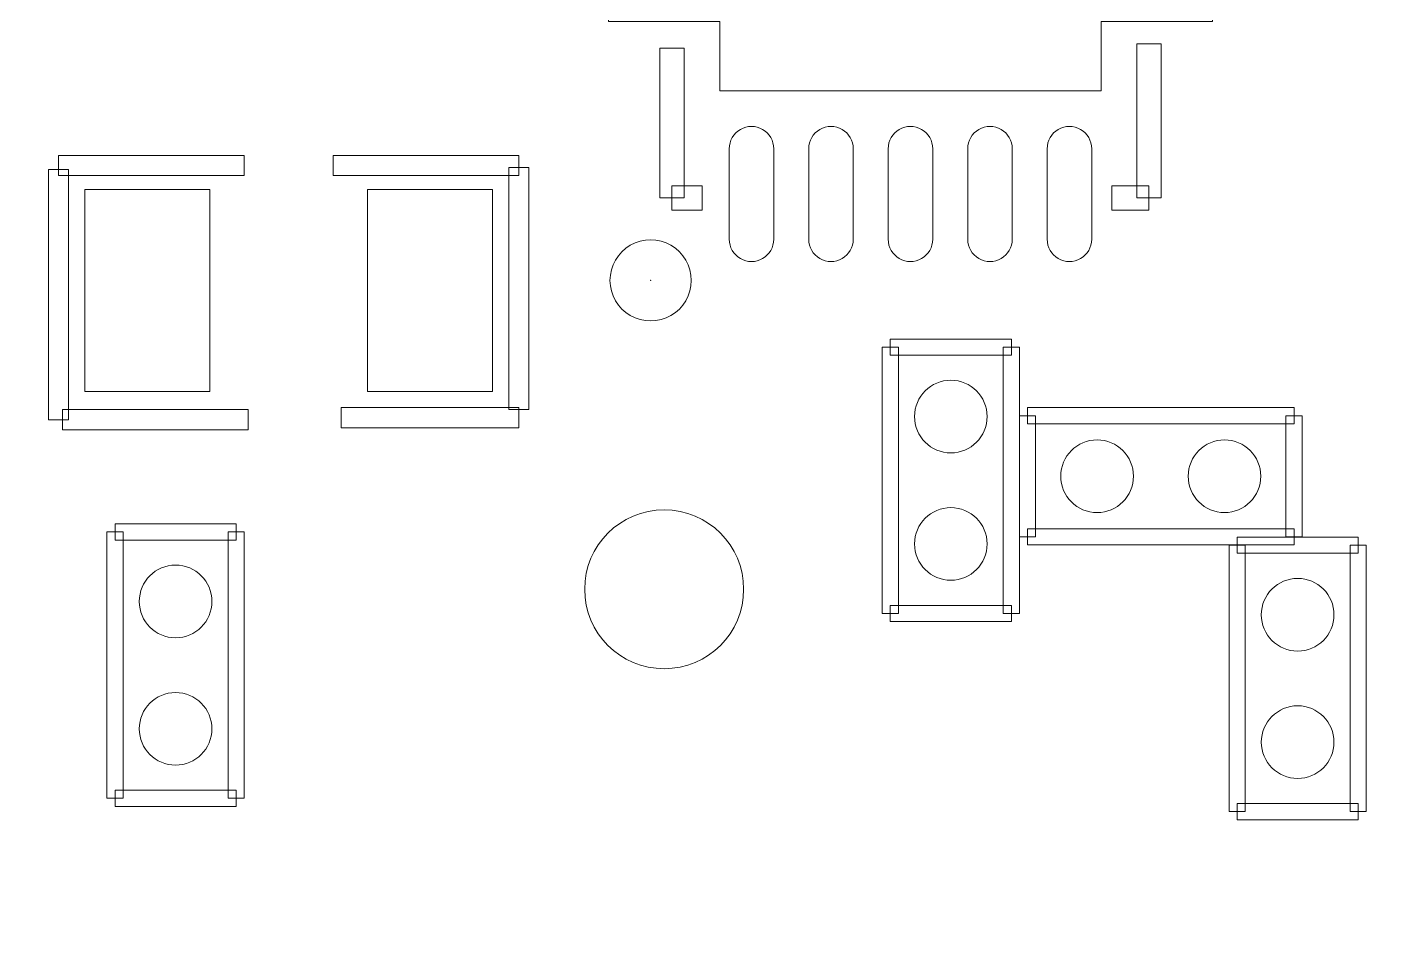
# Model space of a CAD drawing. Header units: millimetres. Extents: x -32 to 79, y -57 to 20.
# Drawn here: x 5.98 to 14.55, y -15.25 to -9.53 of the extents above; entities that cross this region are included whole.
import ezdxf

# ---------------------------------------------------------------- set-up
doc = ezdxf.new("R2010")
doc.units = ezdxf.units.MM
doc.header["$MEASUREMENT"] = 0
for name, color, linetype in [('BG_OUTLINE', 7, 'Continuous'), ('PG_SILKSCREEN_TOP', 7, 'Continuous'), ('PIN_TOP', 7, 'Continuous')]:
    doc.layers.add(name, color=color, linetype=linetype)

msp = doc.modelspace()

# ---------------------------------------------------------------- linework, layer by layer
at = {"layer": 'BG_OUTLINE', "lineweight": 9}
msp.add_open_spline([(-31.5602, -57.3483), (-31.5602, -57.3483), (-31.5602, 2.6515), (-31.5602, 2.6515), (-31.5602, 2.6515), (-31.5602, 2.6515), (48.4395, 2.6515), (48.4395, 2.6515), (48.4395, 2.6515), (48.4395, 2.6515), (48.4395, -57.3483), (48.4395, -57.3483), (48.4395, -57.3483), (48.4395, -57.3483), (-31.5602, -57.3483), (-31.5602, -57.3483)], degree=3, knots=[0, 0, 0, 0, 0.25, 0.25, 0.25, 0.25, 0.5, 0.5, 0.5, 0.5, 0.75, 0.75, 0.75, 0.75, 1, 1, 1, 1], dxfattribs=at)
at = {"layer": 'PG_SILKSCREEN_TOP', "lineweight": 9}
for points, knots in [([(9.9646, -9.6565), (9.9646, -9.6565), (10.117, -9.6565), (10.117, -9.6565), (10.117, -9.6565), (10.117, -9.6565), (10.117, -10.5999), (10.117, -10.5999), (10.117, -10.5999), (10.117, -10.5999), (9.9646, -10.5999), (9.9646, -10.5999), (9.9646, -10.5999), (9.9646, -10.5999), (9.9646, -9.6565), (9.9646, -9.6565)], [0, 0, 0, 0, 0.25, 0.25, 0.25, 0.25, 0.5, 0.5, 0.5, 0.5, 0.75, 0.75, 0.75, 0.75, 1, 1, 1, 1]), ([(13.1173, -10.5999), (13.1173, -10.5999), (12.9649, -10.5999), (12.9649, -10.5999), (12.9649, -10.5999), (12.9649, -10.5999), (12.9649, -9.6309), (12.9649, -9.6309), (12.9649, -9.6309), (12.9649, -9.6309), (13.1173, -9.6309), (13.1173, -9.6309), (13.1173, -9.6309), (13.1173, -9.6309), (13.1173, -10.5999), (13.1173, -10.5999)], [0, 0, 0, 0, 0.25, 0.25, 0.25, 0.25, 0.5, 0.5, 0.5, 0.5, 0.75, 0.75, 0.75, 0.75, 1, 1, 1, 1]), ([(6.1815, -10.4587), (6.1815, -10.4587), (6.1815, -10.3317), (6.1815, -10.3317), (6.1815, -10.3317), (6.1815, -10.3317), (7.3499, -10.3317), (7.3499, -10.3317), (7.3499, -10.3317), (7.3499, -10.3317), (7.3499, -10.4587), (7.3499, -10.4587), (7.3499, -10.4587), (7.3499, -10.4587), (6.1815, -10.4587), (6.1815, -10.4587)], [0, 0, 0, 0, 0.25, 0.25, 0.25, 0.25, 0.5, 0.5, 0.5, 0.5, 0.75, 0.75, 0.75, 0.75, 1, 1, 1, 1]), ([(9.0771, -10.3317), (9.0771, -10.3317), (9.0771, -10.4587), (9.0771, -10.4587), (9.0771, -10.4587), (9.0771, -10.4587), (7.9087, -10.4587), (7.9087, -10.4587), (7.9087, -10.4587), (7.9087, -10.4587), (7.9087, -10.3317), (7.9087, -10.3317), (7.9087, -10.3317), (7.9087, -10.3317), (9.0771, -10.3317), (9.0771, -10.3317)], [0, 0, 0, 0, 0.25, 0.25, 0.25, 0.25, 0.5, 0.5, 0.5, 0.5, 0.75, 0.75, 0.75, 0.75, 1, 1, 1, 1]), ([(6.245, -11.9954), (6.245, -11.9954), (6.118, -11.9954), (6.118, -11.9954), (6.118, -11.9954), (6.118, -11.9954), (6.118, -10.4206), (6.118, -10.4206), (6.118, -10.4206), (6.118, -10.4206), (6.245, -10.4206), (6.245, -10.4206), (6.245, -10.4206), (6.245, -10.4206), (6.245, -11.9954), (6.245, -11.9954)], [0, 0, 0, 0, 0.25, 0.25, 0.25, 0.25, 0.5, 0.5, 0.5, 0.5, 0.75, 0.75, 0.75, 0.75, 1, 1, 1, 1]), ([(9.1406, -11.9319), (9.1406, -11.9319), (9.0136, -11.9319), (9.0136, -11.9319), (9.0136, -11.9319), (9.0136, -11.9319), (9.0136, -10.4079), (9.0136, -10.4079), (9.0136, -10.4079), (9.0136, -10.4079), (9.1406, -10.4079), (9.1406, -10.4079), (9.1406, -10.4079), (9.1406, -10.4079), (9.1406, -11.9319), (9.1406, -11.9319)], [0, 0, 0, 0, 0.25, 0.25, 0.25, 0.25, 0.5, 0.5, 0.5, 0.5, 0.75, 0.75, 0.75, 0.75, 1, 1, 1, 1]), ([(10.0408, -10.6761), (10.0408, -10.6761), (10.0408, -10.5237), (10.0408, -10.5237), (10.0408, -10.5237), (10.0408, -10.5237), (10.2308, -10.5237), (10.2308, -10.5237), (10.2308, -10.5237), (10.2308, -10.5237), (10.2308, -10.6761), (10.2308, -10.6761), (10.2308, -10.6761), (10.2308, -10.6761), (10.0408, -10.6761), (10.0408, -10.6761)], [0, 0, 0, 0, 0.25, 0.25, 0.25, 0.25, 0.5, 0.5, 0.5, 0.5, 0.75, 0.75, 0.75, 0.75, 1, 1, 1, 1]), ([(12.8079, -10.6761), (12.8079, -10.6761), (12.8079, -10.5237), (12.8079, -10.5237), (12.8079, -10.5237), (12.8079, -10.5237), (13.0411, -10.5237), (13.0411, -10.5237), (13.0411, -10.5237), (13.0411, -10.5237), (13.0411, -10.6761), (13.0411, -10.6761), (13.0411, -10.6761), (13.0411, -10.6761), (12.8079, -10.6761), (12.8079, -10.6761)], [0, 0, 0, 0, 0.25, 0.25, 0.25, 0.25, 0.5, 0.5, 0.5, 0.5, 0.75, 0.75, 0.75, 0.75, 1, 1, 1, 1]), ([(9.6507, -11.1185), (9.6507, -11.0273), (9.6994, -10.9429), (9.7784, -10.8973), (9.7784, -10.8973), (9.8575, -10.8516), (9.9549, -10.8516), (10.034, -10.8973), (10.034, -10.8973), (10.113, -10.9429), (10.1617, -11.0273), (10.1617, -11.1185)], [0, 0, 0, 0, 0.333333, 0.333333, 0.333333, 0.333333, 0.666667, 0.666667, 0.666667, 0.666667, 1, 1, 1, 1]), ([(10.1617, -11.1185), (10.1617, -11.2098), (10.113, -11.2942), (10.034, -11.3398), (10.034, -11.3398), (9.9549, -11.3855), (9.8575, -11.3855), (9.7784, -11.3398), (9.7784, -11.3398), (9.6994, -11.2942), (9.6507, -11.2098), (9.6507, -11.1185)], [0, 0, 0, 0, 0.333333, 0.333333, 0.333333, 0.333333, 0.666667, 0.666667, 0.666667, 0.666667, 1, 1, 1, 1]), ([(9.9077, -11.1185), (9.9077, -11.118), (9.9074, -11.1175), (9.907, -11.1172), (9.907, -11.1172), (9.9065, -11.117), (9.9059, -11.117), (9.9054, -11.1172), (9.9054, -11.1172), (9.905, -11.1175), (9.9047, -11.118), (9.9047, -11.1185)], [0, 0, 0, 0, 0.333333, 0.333333, 0.333333, 0.333333, 0.666667, 0.666667, 0.666667, 0.666667, 1, 1, 1, 1]), ([(9.9047, -11.1185), (9.9047, -11.1191), (9.905, -11.1196), (9.9054, -11.1199), (9.9054, -11.1199), (9.9059, -11.1201), (9.9065, -11.1201), (9.907, -11.1199), (9.907, -11.1199), (9.9074, -11.1196), (9.9077, -11.1191), (9.9077, -11.1185)], [0, 0, 0, 0, 0.333333, 0.333333, 0.333333, 0.333333, 0.666667, 0.666667, 0.666667, 0.666667, 1, 1, 1, 1]), ([(11.4647, -13.2146), (11.4647, -13.2146), (11.3631, -13.2146), (11.3631, -13.2146), (11.3631, -13.2146), (11.3631, -13.2146), (11.3631, -11.5382), (11.3631, -11.5382), (11.3631, -11.5382), (11.3631, -11.5382), (11.4647, -11.5382), (11.4647, -11.5382), (11.4647, -11.5382), (11.4647, -11.5382), (11.4647, -13.2146), (11.4647, -13.2146)], [0, 0, 0, 0, 0.25, 0.25, 0.25, 0.25, 0.5, 0.5, 0.5, 0.5, 0.75, 0.75, 0.75, 0.75, 1, 1, 1, 1]), ([(11.4139, -11.589), (11.4139, -11.589), (11.4139, -11.4874), (11.4139, -11.4874), (11.4139, -11.4874), (11.4139, -11.4874), (12.1759, -11.4874), (12.1759, -11.4874), (12.1759, -11.4874), (12.1759, -11.4874), (12.1759, -11.589), (12.1759, -11.589), (12.1759, -11.589), (12.1759, -11.589), (11.4139, -11.589), (11.4139, -11.589)], [0, 0, 0, 0, 0.25, 0.25, 0.25, 0.25, 0.5, 0.5, 0.5, 0.5, 0.75, 0.75, 0.75, 0.75, 1, 1, 1, 1]), ([(12.1251, -11.5382), (12.1251, -11.5382), (12.2267, -11.5382), (12.2267, -11.5382), (12.2267, -11.5382), (12.2267, -11.5382), (12.2267, -13.2146), (12.2267, -13.2146), (12.2267, -13.2146), (12.2267, -13.2146), (12.1251, -13.2146), (12.1251, -13.2146), (12.1251, -13.2146), (12.1251, -13.2146), (12.1251, -11.5382), (12.1251, -11.5382)], [0, 0, 0, 0, 0.25, 0.25, 0.25, 0.25, 0.5, 0.5, 0.5, 0.5, 0.75, 0.75, 0.75, 0.75, 1, 1, 1, 1]), ([(7.3753, -11.9319), (7.3753, -11.9319), (7.3753, -12.0589), (7.3753, -12.0589), (7.3753, -12.0589), (7.3753, -12.0589), (6.2069, -12.0589), (6.2069, -12.0589), (6.2069, -12.0589), (6.2069, -12.0589), (6.2069, -11.9319), (6.2069, -11.9319), (6.2069, -11.9319), (6.2069, -11.9319), (7.3753, -11.9319), (7.3753, -11.9319)], [0, 0, 0, 0, 0.25, 0.25, 0.25, 0.25, 0.5, 0.5, 0.5, 0.5, 0.75, 0.75, 0.75, 0.75, 1, 1, 1, 1]), ([(7.9595, -12.0462), (7.9595, -12.0462), (7.9595, -11.9192), (7.9595, -11.9192), (7.9595, -11.9192), (7.9595, -11.9192), (9.0771, -11.9192), (9.0771, -11.9192), (9.0771, -11.9192), (9.0771, -11.9192), (9.0771, -12.0462), (9.0771, -12.0462), (9.0771, -12.0462), (9.0771, -12.0462), (7.9595, -12.0462), (7.9595, -12.0462)], [0, 0, 0, 0, 0.25, 0.25, 0.25, 0.25, 0.5, 0.5, 0.5, 0.5, 0.75, 0.75, 0.75, 0.75, 1, 1, 1, 1]), ([(12.3283, -12.732), (12.3283, -12.732), (12.2267, -12.732), (12.2267, -12.732), (12.2267, -12.732), (12.2267, -12.732), (12.2267, -11.97), (12.2267, -11.97), (12.2267, -11.97), (12.2267, -11.97), (12.3283, -11.97), (12.3283, -11.97), (12.3283, -11.97), (12.3283, -11.97), (12.3283, -12.732), (12.3283, -12.732)], [0, 0, 0, 0, 0.25, 0.25, 0.25, 0.25, 0.5, 0.5, 0.5, 0.5, 0.75, 0.75, 0.75, 0.75, 1, 1, 1, 1]), ([(12.2775, -12.0208), (12.2775, -12.0208), (12.2775, -11.9192), (12.2775, -11.9192), (12.2775, -11.9192), (12.2775, -11.9192), (13.9539, -11.9192), (13.9539, -11.9192), (13.9539, -11.9192), (13.9539, -11.9192), (13.9539, -12.0208), (13.9539, -12.0208), (13.9539, -12.0208), (13.9539, -12.0208), (12.2775, -12.0208), (12.2775, -12.0208)], [0, 0, 0, 0, 0.25, 0.25, 0.25, 0.25, 0.5, 0.5, 0.5, 0.5, 0.75, 0.75, 0.75, 0.75, 1, 1, 1, 1]), ([(13.9031, -11.97), (13.9031, -11.97), (14.0047, -11.97), (14.0047, -11.97), (14.0047, -11.97), (14.0047, -11.97), (14.0047, -12.732), (14.0047, -12.732), (14.0047, -12.732), (14.0047, -12.732), (13.9031, -12.732), (13.9031, -12.732), (13.9031, -12.732), (13.9031, -12.732), (13.9031, -11.97), (13.9031, -11.97)], [0, 0, 0, 0, 0.25, 0.25, 0.25, 0.25, 0.5, 0.5, 0.5, 0.5, 0.75, 0.75, 0.75, 0.75, 1, 1, 1, 1]), ([(6.5371, -12.7523), (6.5371, -12.7523), (6.5371, -12.6507), (6.5371, -12.6507), (6.5371, -12.6507), (6.5371, -12.6507), (7.2991, -12.6507), (7.2991, -12.6507), (7.2991, -12.6507), (7.2991, -12.6507), (7.2991, -12.7523), (7.2991, -12.7523), (7.2991, -12.7523), (7.2991, -12.7523), (6.5371, -12.7523), (6.5371, -12.7523)], [0, 0, 0, 0, 0.25, 0.25, 0.25, 0.25, 0.5, 0.5, 0.5, 0.5, 0.75, 0.75, 0.75, 0.75, 1, 1, 1, 1]), ([(6.5879, -14.3779), (6.5879, -14.3779), (6.4863, -14.3779), (6.4863, -14.3779), (6.4863, -14.3779), (6.4863, -14.3779), (6.4863, -12.7015), (6.4863, -12.7015), (6.4863, -12.7015), (6.4863, -12.7015), (6.5879, -12.7015), (6.5879, -12.7015), (6.5879, -12.7015), (6.5879, -12.7015), (6.5879, -14.3779), (6.5879, -14.3779)], [0, 0, 0, 0, 0.25, 0.25, 0.25, 0.25, 0.5, 0.5, 0.5, 0.5, 0.75, 0.75, 0.75, 0.75, 1, 1, 1, 1]), ([(7.2483, -12.7015), (7.2483, -12.7015), (7.3499, -12.7015), (7.3499, -12.7015), (7.3499, -12.7015), (7.3499, -12.7015), (7.3499, -14.3779), (7.3499, -14.3779), (7.3499, -14.3779), (7.3499, -14.3779), (7.2483, -14.3779), (7.2483, -14.3779), (7.2483, -14.3779), (7.2483, -14.3779), (7.2483, -12.7015), (7.2483, -12.7015)], [0, 0, 0, 0, 0.25, 0.25, 0.25, 0.25, 0.5, 0.5, 0.5, 0.5, 0.75, 0.75, 0.75, 0.75, 1, 1, 1, 1]), ([(13.9539, -12.6812), (13.9539, -12.6812), (13.9539, -12.7828), (13.9539, -12.7828), (13.9539, -12.7828), (13.9539, -12.7828), (12.2775, -12.7828), (12.2775, -12.7828), (12.2775, -12.7828), (12.2775, -12.7828), (12.2775, -12.6812), (12.2775, -12.6812), (12.2775, -12.6812), (12.2775, -12.6812), (13.9539, -12.6812), (13.9539, -12.6812)], [0, 0, 0, 0, 0.25, 0.25, 0.25, 0.25, 0.5, 0.5, 0.5, 0.5, 0.75, 0.75, 0.75, 0.75, 1, 1, 1, 1]), ([(13.5958, -12.8361), (13.5958, -12.8361), (13.5958, -12.7345), (13.5958, -12.7345), (13.5958, -12.7345), (13.5958, -12.7345), (14.3578, -12.7345), (14.3578, -12.7345), (14.3578, -12.7345), (14.3578, -12.7345), (14.3578, -12.8361), (14.3578, -12.8361), (14.3578, -12.8361), (14.3578, -12.8361), (13.5958, -12.8361), (13.5958, -12.8361)], [0, 0, 0, 0, 0.25, 0.25, 0.25, 0.25, 0.5, 0.5, 0.5, 0.5, 0.75, 0.75, 0.75, 0.75, 1, 1, 1, 1]), ([(13.6466, -14.4617), (13.6466, -14.4617), (13.545, -14.4617), (13.545, -14.4617), (13.545, -14.4617), (13.545, -14.4617), (13.545, -12.7853), (13.545, -12.7853), (13.545, -12.7853), (13.545, -12.7853), (13.6466, -12.7853), (13.6466, -12.7853), (13.6466, -12.7853), (13.6466, -12.7853), (13.6466, -14.4617), (13.6466, -14.4617)], [0, 0, 0, 0, 0.25, 0.25, 0.25, 0.25, 0.5, 0.5, 0.5, 0.5, 0.75, 0.75, 0.75, 0.75, 1, 1, 1, 1]), ([(14.307, -12.7853), (14.307, -12.7853), (14.4086, -12.7853), (14.4086, -12.7853), (14.4086, -12.7853), (14.4086, -12.7853), (14.4086, -14.4617), (14.4086, -14.4617), (14.4086, -14.4617), (14.4086, -14.4617), (14.307, -14.4617), (14.307, -14.4617), (14.307, -14.4617), (14.307, -14.4617), (14.307, -12.7853), (14.307, -12.7853)], [0, 0, 0, 0, 0.25, 0.25, 0.25, 0.25, 0.5, 0.5, 0.5, 0.5, 0.75, 0.75, 0.75, 0.75, 1, 1, 1, 1]), ([(12.1759, -13.1638), (12.1759, -13.1638), (12.1759, -13.2654), (12.1759, -13.2654), (12.1759, -13.2654), (12.1759, -13.2654), (11.4139, -13.2654), (11.4139, -13.2654), (11.4139, -13.2654), (11.4139, -13.2654), (11.4139, -13.1638), (11.4139, -13.1638), (11.4139, -13.1638), (11.4139, -13.1638), (12.1759, -13.1638), (12.1759, -13.1638)], [0, 0, 0, 0, 0.25, 0.25, 0.25, 0.25, 0.5, 0.5, 0.5, 0.5, 0.75, 0.75, 0.75, 0.75, 1, 1, 1, 1]), ([(7.2991, -14.3271), (7.2991, -14.3271), (7.2991, -14.4287), (7.2991, -14.4287), (7.2991, -14.4287), (7.2991, -14.4287), (6.5371, -14.4287), (6.5371, -14.4287), (6.5371, -14.4287), (6.5371, -14.4287), (6.5371, -14.3271), (6.5371, -14.3271), (6.5371, -14.3271), (6.5371, -14.3271), (7.2991, -14.3271), (7.2991, -14.3271)], [0, 0, 0, 0, 0.25, 0.25, 0.25, 0.25, 0.5, 0.5, 0.5, 0.5, 0.75, 0.75, 0.75, 0.75, 1, 1, 1, 1]), ([(14.3578, -14.4109), (14.3578, -14.4109), (14.3578, -14.5125), (14.3578, -14.5125), (14.3578, -14.5125), (14.3578, -14.5125), (13.5958, -14.5125), (13.5958, -14.5125), (13.5958, -14.5125), (13.5958, -14.5125), (13.5958, -14.4109), (13.5958, -14.4109), (13.5958, -14.4109), (13.5958, -14.4109), (14.3578, -14.4109), (14.3578, -14.4109)], [0, 0, 0, 0, 0.25, 0.25, 0.25, 0.25, 0.5, 0.5, 0.5, 0.5, 0.75, 0.75, 0.75, 0.75, 1, 1, 1, 1])]:
    msp.add_open_spline(points, degree=3, knots=knots, dxfattribs=at)
at = {"layer": 'PIN_TOP', "lineweight": 9}
for points, knots in [([(10.3411, -8.2748), (10.3411, -8.2748), (10.3411, -8.7099), (10.3411, -8.7099), (10.3411, -8.7099), (10.3411, -8.7099), (9.641, -8.7099), (9.641, -8.7099), (9.641, -8.7099), (9.641, -8.7099), (9.641, -8.9898), (9.641, -8.9898), (9.641, -8.9898), (9.641, -8.9898), (10.3411, -8.9898), (10.3411, -8.9898), (10.3411, -8.9898), (10.3411, -8.9898), (10.3411, -9.2097), (10.3411, -9.2097), (10.3411, -9.2097), (10.3411, -9.2097), (9.641, -9.2097), (9.641, -9.2097), (9.641, -9.2097), (9.641, -9.2097), (9.641, -9.4896), (9.641, -9.4896), (9.641, -9.4896), (9.641, -9.4896), (10.3411, -9.4896), (10.3411, -9.4896), (10.3411, -9.4896), (10.3411, -9.4896), (10.3411, -9.9247), (10.3411, -9.9247), (10.3411, -9.9247), (10.3411, -9.9247), (12.7408, -9.9247), (12.7408, -9.9247), (12.7408, -9.9247), (12.7408, -9.9247), (12.7408, -9.4896), (12.7408, -9.4896), (12.7408, -9.4896), (12.7408, -9.4896), (13.4409, -9.4896), (13.4409, -9.4896), (13.4409, -9.4896), (13.4409, -9.4896), (13.4409, -9.2097), (13.4409, -9.2097), (13.4409, -9.2097), (13.4409, -9.2097), (12.7408, -9.2097), (12.7408, -9.2097), (12.7408, -9.2097), (12.7408, -9.2097), (12.7408, -8.9898), (12.7408, -8.9898), (12.7408, -8.9898), (12.7408, -8.9898), (13.4409, -8.9898), (13.4409, -8.9898), (13.4409, -8.9898), (13.4409, -8.9898), (13.4409, -8.7099), (13.4409, -8.7099), (13.4409, -8.7099), (13.4409, -8.7099), (12.7408, -8.7099), (12.7408, -8.7099), (12.7408, -8.7099), (12.7408, -8.7099), (12.7408, -8.2748), (12.7408, -8.2748), (12.7408, -8.2748), (12.7408, -8.2748), (10.3411, -8.2748), (10.3411, -8.2748)], [0, 0, 0, 0, 0.05, 0.05, 0.05, 0.05, 0.1, 0.1, 0.1, 0.1, 0.15, 0.15, 0.15, 0.15, 0.2, 0.2, 0.2, 0.2, 0.25, 0.25, 0.25, 0.25, 0.3, 0.3, 0.3, 0.3, 0.35, 0.35, 0.35, 0.35, 0.4, 0.4, 0.4, 0.4, 0.45, 0.45, 0.45, 0.45, 0.5, 0.5, 0.5, 0.5, 0.55, 0.55, 0.55, 0.55, 0.6, 0.6, 0.6, 0.6, 0.65, 0.65, 0.65, 0.65, 0.7, 0.7, 0.7, 0.7, 0.75, 0.75, 0.75, 0.75, 0.8, 0.8, 0.8, 0.8, 0.85, 0.85, 0.85, 0.85, 0.9, 0.9, 0.9, 0.9, 0.95, 0.95, 0.95, 0.95, 1, 1, 1, 1]), ([(10.681, -10.2897), (10.681, -10.2897), (10.681, -10.8597), (10.681, -10.8597), (10.681, -10.8597), (10.681, -10.9098), (10.6543, -10.956), (10.611, -10.981), (10.611, -10.981), (10.5676, -11.0061), (10.5143, -11.0061), (10.4709, -10.981), (10.4709, -10.981), (10.4276, -10.956), (10.4009, -10.9098), (10.4009, -10.8597), (10.4009, -10.8597), (10.4009, -10.8597), (10.4009, -10.2897), (10.4009, -10.2897), (10.4009, -10.2897), (10.4009, -10.2397), (10.4276, -10.1935), (10.4709, -10.1684), (10.4709, -10.1684), (10.5143, -10.1434), (10.5676, -10.1434), (10.611, -10.1684), (10.611, -10.1684), (10.6543, -10.1935), (10.681, -10.2397), (10.681, -10.2897)], [0, 0, 0, 0, 0.125, 0.125, 0.125, 0.125, 0.25, 0.25, 0.25, 0.25, 0.375, 0.375, 0.375, 0.375, 0.5, 0.5, 0.5, 0.5, 0.625, 0.625, 0.625, 0.625, 0.75, 0.75, 0.75, 0.75, 0.875, 0.875, 0.875, 0.875, 1, 1, 1, 1]), ([(11.1809, -10.2897), (11.1809, -10.2897), (11.1809, -10.8597), (11.1809, -10.8597), (11.1809, -10.8597), (11.1809, -10.9098), (11.1542, -10.956), (11.1109, -10.981), (11.1109, -10.981), (11.0675, -11.0061), (11.0141, -11.0061), (10.9708, -10.981), (10.9708, -10.981), (10.9274, -10.956), (10.9007, -10.9098), (10.9007, -10.8597), (10.9007, -10.8597), (10.9007, -10.8597), (10.9007, -10.2897), (10.9007, -10.2897), (10.9007, -10.2897), (10.9007, -10.2397), (10.9274, -10.1935), (10.9708, -10.1684), (10.9708, -10.1684), (11.0141, -10.1434), (11.0675, -10.1434), (11.1109, -10.1684), (11.1109, -10.1684), (11.1542, -10.1935), (11.1809, -10.2397), (11.1809, -10.2897)], [0, 0, 0, 0, 0.125, 0.125, 0.125, 0.125, 0.25, 0.25, 0.25, 0.25, 0.375, 0.375, 0.375, 0.375, 0.5, 0.5, 0.5, 0.5, 0.625, 0.625, 0.625, 0.625, 0.75, 0.75, 0.75, 0.75, 0.875, 0.875, 0.875, 0.875, 1, 1, 1, 1]), ([(11.681, -10.2897), (11.681, -10.2897), (11.681, -10.8597), (11.681, -10.8597), (11.681, -10.8597), (11.681, -10.9098), (11.6543, -10.956), (11.611, -10.981), (11.611, -10.981), (11.5676, -11.0061), (11.5142, -11.0061), (11.4709, -10.981), (11.4709, -10.981), (11.4276, -10.956), (11.4009, -10.9098), (11.4009, -10.8597), (11.4009, -10.8597), (11.4009, -10.8597), (11.4009, -10.2897), (11.4009, -10.2897), (11.4009, -10.2897), (11.4009, -10.2397), (11.4276, -10.1935), (11.4709, -10.1684), (11.4709, -10.1684), (11.5142, -10.1434), (11.5676, -10.1434), (11.611, -10.1684), (11.611, -10.1684), (11.6543, -10.1935), (11.681, -10.2397), (11.681, -10.2897)], [0, 0, 0, 0, 0.125, 0.125, 0.125, 0.125, 0.25, 0.25, 0.25, 0.25, 0.375, 0.375, 0.375, 0.375, 0.5, 0.5, 0.5, 0.5, 0.625, 0.625, 0.625, 0.625, 0.75, 0.75, 0.75, 0.75, 0.875, 0.875, 0.875, 0.875, 1, 1, 1, 1]), ([(12.1812, -10.2897), (12.1812, -10.2897), (12.1812, -10.8597), (12.1812, -10.8597), (12.1812, -10.8597), (12.1812, -10.9098), (12.1545, -10.956), (12.1111, -10.981), (12.1111, -10.981), (12.0678, -11.0061), (12.0144, -11.0061), (11.971, -10.981), (11.971, -10.981), (11.9277, -10.956), (11.901, -10.9098), (11.901, -10.8597), (11.901, -10.8597), (11.901, -10.8597), (11.901, -10.2897), (11.901, -10.2897), (11.901, -10.2897), (11.901, -10.2397), (11.9277, -10.1935), (11.971, -10.1684), (11.971, -10.1684), (12.0144, -10.1434), (12.0678, -10.1434), (12.1111, -10.1684), (12.1111, -10.1684), (12.1545, -10.1935), (12.1812, -10.2397), (12.1812, -10.2897)], [0, 0, 0, 0, 0.125, 0.125, 0.125, 0.125, 0.25, 0.25, 0.25, 0.25, 0.375, 0.375, 0.375, 0.375, 0.5, 0.5, 0.5, 0.5, 0.625, 0.625, 0.625, 0.625, 0.75, 0.75, 0.75, 0.75, 0.875, 0.875, 0.875, 0.875, 1, 1, 1, 1]), ([(12.681, -10.2897), (12.681, -10.2897), (12.681, -10.8597), (12.681, -10.8597), (12.681, -10.8597), (12.681, -10.9098), (12.6543, -10.956), (12.611, -10.981), (12.611, -10.981), (12.5676, -11.0061), (12.5142, -11.0061), (12.4709, -10.981), (12.4709, -10.981), (12.4276, -10.956), (12.4009, -10.9098), (12.4009, -10.8597), (12.4009, -10.8597), (12.4009, -10.8597), (12.4009, -10.2897), (12.4009, -10.2897), (12.4009, -10.2897), (12.4009, -10.2397), (12.4276, -10.1935), (12.4709, -10.1684), (12.4709, -10.1684), (12.5142, -10.1434), (12.5676, -10.1434), (12.611, -10.1684), (12.611, -10.1684), (12.6543, -10.1935), (12.681, -10.2397), (12.681, -10.2897)], [0, 0, 0, 0, 0.125, 0.125, 0.125, 0.125, 0.25, 0.25, 0.25, 0.25, 0.375, 0.375, 0.375, 0.375, 0.5, 0.5, 0.5, 0.5, 0.625, 0.625, 0.625, 0.625, 0.75, 0.75, 0.75, 0.75, 0.875, 0.875, 0.875, 0.875, 1, 1, 1, 1]), ([(7.134, -10.5476), (7.134, -10.5476), (7.134, -11.8176), (7.134, -11.8176), (7.134, -11.8176), (7.134, -11.8176), (6.3466, -11.8176), (6.3466, -11.8176), (6.3466, -11.8176), (6.3466, -11.8176), (6.3466, -10.5476), (6.3466, -10.5476), (6.3466, -10.5476), (6.3466, -10.5476), (7.134, -10.5476), (7.134, -10.5476)], [0, 0, 0, 0, 0.25, 0.25, 0.25, 0.25, 0.5, 0.5, 0.5, 0.5, 0.75, 0.75, 0.75, 0.75, 1, 1, 1, 1]), ([(8.912, -10.5476), (8.912, -10.5476), (8.912, -11.8176), (8.912, -11.8176), (8.912, -11.8176), (8.912, -11.8176), (8.1246, -11.8176), (8.1246, -11.8176), (8.1246, -11.8176), (8.1246, -11.8176), (8.1246, -10.5476), (8.1246, -10.5476), (8.1246, -10.5476), (8.1246, -10.5476), (8.912, -10.5476), (8.912, -10.5476)], [0, 0, 0, 0, 0.25, 0.25, 0.25, 0.25, 0.5, 0.5, 0.5, 0.5, 0.75, 0.75, 0.75, 0.75, 1, 1, 1, 1]), ([(12.0235, -11.9755), (12.0235, -11.8493), (11.9212, -11.7469), (11.7949, -11.7469), (11.7949, -11.7469), (11.6687, -11.7469), (11.5663, -11.8493), (11.5663, -11.9755), (11.5663, -11.9755), (11.5663, -12.1018), (11.6687, -12.2041), (11.7949, -12.2041), (11.7949, -12.2041), (11.9212, -12.2041), (12.0235, -12.1018), (12.0235, -11.9755)], [0, 0, 0, 0, 0.25, 0.25, 0.25, 0.25, 0.5, 0.5, 0.5, 0.5, 0.75, 0.75, 0.75, 0.75, 1, 1, 1, 1]), ([(12.9435, -12.351), (12.9435, -12.2247), (12.8412, -12.1224), (12.7149, -12.1224), (12.7149, -12.1224), (12.5887, -12.1224), (12.4863, -12.2247), (12.4863, -12.351), (12.4863, -12.351), (12.4863, -12.4772), (12.5887, -12.5796), (12.7149, -12.5796), (12.7149, -12.5796), (12.8412, -12.5796), (12.9435, -12.4772), (12.9435, -12.351)], [0, 0, 0, 0, 0.25, 0.25, 0.25, 0.25, 0.5, 0.5, 0.5, 0.5, 0.75, 0.75, 0.75, 0.75, 1, 1, 1, 1]), ([(13.7452, -12.351), (13.7452, -12.2247), (13.6428, -12.1224), (13.5166, -12.1224), (13.5166, -12.1224), (13.3903, -12.1224), (13.288, -12.2247), (13.288, -12.351), (13.288, -12.351), (13.288, -12.4772), (13.3903, -12.5796), (13.5166, -12.5796), (13.5166, -12.5796), (13.6428, -12.5796), (13.7452, -12.4772), (13.7452, -12.351)], [0, 0, 0, 0, 0.25, 0.25, 0.25, 0.25, 0.5, 0.5, 0.5, 0.5, 0.75, 0.75, 0.75, 0.75, 1, 1, 1, 1]), ([(10.4915, -13.0622), (10.4915, -12.786), (10.2677, -12.5622), (9.9915, -12.5622), (9.9915, -12.5622), (9.7154, -12.5622), (9.4915, -12.786), (9.4915, -13.0622), (9.4915, -13.0622), (9.4915, -13.3383), (9.7154, -13.5622), (9.9915, -13.5622), (9.9915, -13.5622), (10.2677, -13.5622), (10.4915, -13.3383), (10.4915, -13.0622)], [0, 0, 0, 0, 0.25, 0.25, 0.25, 0.25, 0.5, 0.5, 0.5, 0.5, 0.75, 0.75, 0.75, 0.75, 1, 1, 1, 1]), ([(12.0235, -12.7772), (12.0235, -12.6509), (11.9212, -12.5486), (11.7949, -12.5486), (11.7949, -12.5486), (11.6687, -12.5486), (11.5663, -12.6509), (11.5663, -12.7772), (11.5663, -12.7772), (11.5663, -12.9034), (11.6687, -13.0058), (11.7949, -13.0058), (11.7949, -13.0058), (11.9212, -13.0058), (12.0235, -12.9034), (12.0235, -12.7772)], [0, 0, 0, 0, 0.25, 0.25, 0.25, 0.25, 0.5, 0.5, 0.5, 0.5, 0.75, 0.75, 0.75, 0.75, 1, 1, 1, 1]), ([(7.1467, -13.1389), (7.1467, -13.0126), (7.0444, -12.9103), (6.9181, -12.9103), (6.9181, -12.9103), (6.7919, -12.9103), (6.6895, -13.0126), (6.6895, -13.1389), (6.6895, -13.1389), (6.6895, -13.2651), (6.7919, -13.3675), (6.9181, -13.3675), (6.9181, -13.3675), (7.0444, -13.3675), (7.1467, -13.2651), (7.1467, -13.1389)], [0, 0, 0, 0, 0.25, 0.25, 0.25, 0.25, 0.5, 0.5, 0.5, 0.5, 0.75, 0.75, 0.75, 0.75, 1, 1, 1, 1]), ([(14.2054, -13.2227), (14.2054, -13.0964), (14.1031, -12.9941), (13.9768, -12.9941), (13.9768, -12.9941), (13.8506, -12.9941), (13.7482, -13.0964), (13.7482, -13.2227), (13.7482, -13.2227), (13.7482, -13.3489), (13.8506, -13.4513), (13.9768, -13.4513), (13.9768, -13.4513), (14.1031, -13.4513), (14.2054, -13.3489), (14.2054, -13.2227)], [0, 0, 0, 0, 0.25, 0.25, 0.25, 0.25, 0.5, 0.5, 0.5, 0.5, 0.75, 0.75, 0.75, 0.75, 1, 1, 1, 1]), ([(7.1467, -13.9405), (7.1467, -13.8142), (7.0444, -13.7119), (6.9181, -13.7119), (6.9181, -13.7119), (6.7919, -13.7119), (6.6895, -13.8142), (6.6895, -13.9405), (6.6895, -13.9405), (6.6895, -14.0667), (6.7919, -14.1691), (6.9181, -14.1691), (6.9181, -14.1691), (7.0444, -14.1691), (7.1467, -14.0667), (7.1467, -13.9405)], [0, 0, 0, 0, 0.25, 0.25, 0.25, 0.25, 0.5, 0.5, 0.5, 0.5, 0.75, 0.75, 0.75, 0.75, 1, 1, 1, 1]), ([(14.2054, -14.0243), (14.2054, -13.8981), (14.1031, -13.7957), (13.9768, -13.7957), (13.9768, -13.7957), (13.8506, -13.7957), (13.7482, -13.8981), (13.7482, -14.0243), (13.7482, -14.0243), (13.7482, -14.1506), (13.8506, -14.2529), (13.9768, -14.2529), (13.9768, -14.2529), (14.1031, -14.2529), (14.2054, -14.1506), (14.2054, -14.0243)], [0, 0, 0, 0, 0.25, 0.25, 0.25, 0.25, 0.5, 0.5, 0.5, 0.5, 0.75, 0.75, 0.75, 0.75, 1, 1, 1, 1])]:
    msp.add_open_spline(points, degree=3, knots=knots, dxfattribs=at)

doc.saveas('drawing.dxf')
